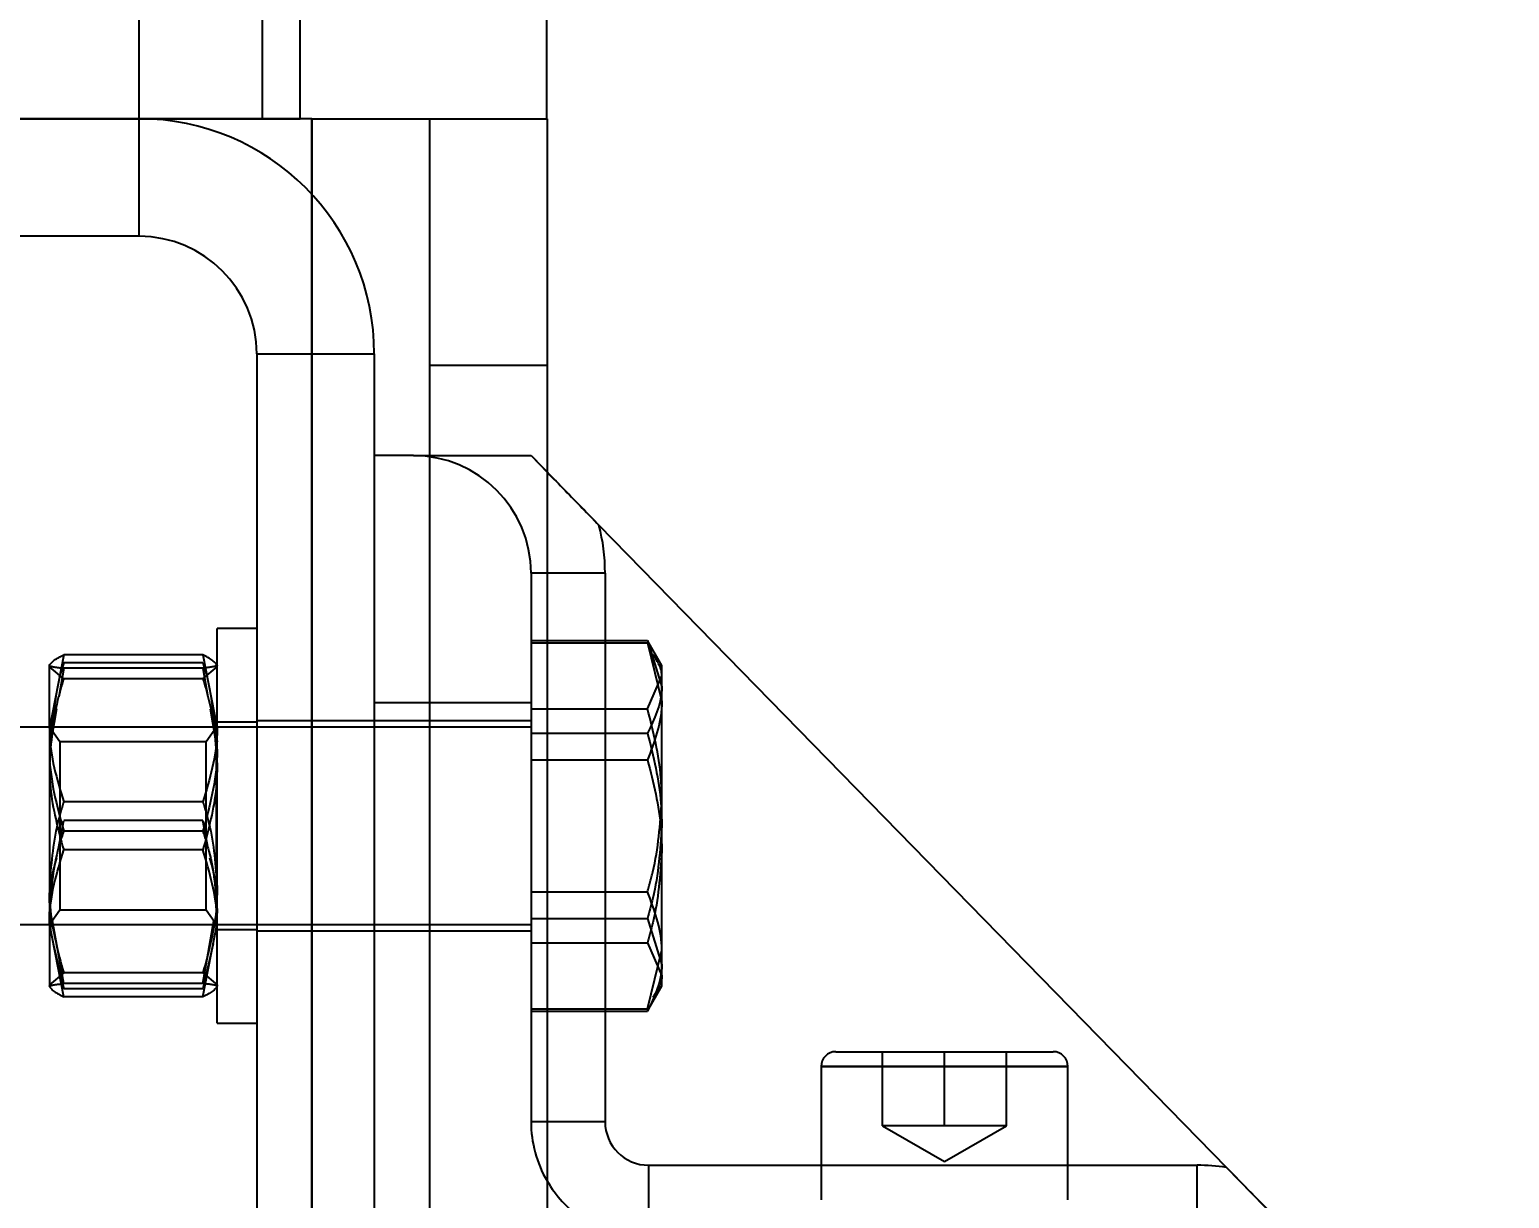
# Model space of a CAD drawing. Header units: metres. Extents: x 0 to 21025, y 0 to 14850.
# Drawn here: x 8872.9 to 8932.9, y 13242.9 to 13290.3 of the extents above; entities that cross this region are included whole.
import ezdxf

# ---------------------------------------------------------------- set-up
doc = ezdxf.new("R2010")
doc.units = ezdxf.units.M
doc.header["$LTSCALE"] = 25
doc.linetypes.add('HIDDEN2', pattern=[4.7625, 3.175, -1.5875])
for name, color, linetype in [('18_COTAS', 7, 'Continuous'), ('SL4', 4, 'Continuous'), ('ST1', 7, 'HIDDEN2')]:
    doc.layers.add(name, color=color, linetype=linetype)
doc.styles.add('ROMANS', font='ROMANS.SHX')
doc.dimstyles.new('25___1-25', dxfattribs={"dimscale": 25, "dimtxt": 2.5, "dimasz": 2, "dimexe": 1.5, "dimexo": 1, "dimgap": 0.5, "dimtad": 1, "dimzin": 12, "dimtxsty": 'ROMANS', "dimcen": 0, "dimclrd": 256, "dimclre": 256, "dimclrt": 3, "dimazin": 3, "dimtfac": 1, "dimtmove": 0, "dimatfit": 0, "dimfxl": 1, "dimlwd": -1, "dimlwe": -1, "dimarcsym": 0})

# ---------------------------------------------------------------- blocks, each defined once
blk = doc.blocks.new('*D14')
at = {"layer": '18_COTAS', "transparency": 16777216}
for p, q in [((8767.149, 13416.484), (9534.934, 13416.484)), ((9497.434, 11742.681), (9497.434, 13366.484)), ((8955.399, 11692.681), (9534.934, 11692.681))]:
    blk.add_line(p, q, dxfattribs=at)
for points in [[(9489.1, 13366.484), (9505.767, 13366.484), (9497.434, 13416.484)], [(9489.1, 11742.681), (9505.767, 11742.681), (9497.434, 11692.681)]]:
    blk.add_solid(points, dxfattribs=at)
at = {"layer": 'Defpoints', "color": 0, "transparency": 16777216}
for p in [(8742.149, 13416.484), (9497.434, 13416.484), (8930.399, 11692.681)]:
    blk.add_point(p, dxfattribs=at)
at = {"layer": '18_COTAS', "color": 3, "transparency": 16777216, "insert": (9447.731, 12554.582), "char_height": 62.5, "attachment_point": 5, "rotation": 90, "style": 'ROMANS'}
blk.add_mtext('1723,8', dxfattribs=at)

msp = doc.modelspace()

# ---------------------------------------------------------------- linework, layer by layer
at = {"layer": 'SL4'}
for p, q in [((8883.909, 13286.681), (8883.909, 13291.444)), ((8893.909, 13286.681), (8893.909, 13291.444)), ((8884.386, 13286.681), (8599.911, 13286.681)), ((8600.389, 13286.681), (8883.909, 13286.681)), ((8884.386, 13042.681), (8884.386, 13286.681)), ((8884.386, 13286.681), (8893.911, 13286.681)), ((8893.911, 13286.681), (8893.911, 13042.681)), ((8896.017, 13270.212), (8921.439, 13244.191)), ((8896.264, 13268.274), (8893.911, 13268.274)), ((8896.264, 13268.274), (8896.264, 13265.537)), ((8893.911, 13265.537), (8897.983, 13265.537)), ((8898.564, 13264.531), (8897.983, 13265.537)), ((8897.983, 13265.537), (8898.564, 13263.66)), ((8898.564, 13263.66), (8898.564, 13264.531)), ((8898.564, 13258.031), (8898.564, 13263.66)), ((8893.911, 13261.784), (8897.983, 13261.784)), ((8898.564, 13252.402), (8898.564, 13258.031)), ((8893.911, 13254.278), (8897.983, 13254.278)), ((8897.983, 13254.278), (8898.564, 13252.402)), ((8898.564, 13251.531), (8898.564, 13252.402)), ((8897.983, 13250.526), (8898.564, 13251.531)), ((8893.911, 13250.526), (8897.983, 13250.526)), ((8896.264, 13250.526), (8896.264, 13246.044)), ((8905.614, 13248.881), (8914.414, 13248.881)), ((8905.014, 13248.281), (8905.014, 13242.881)), ((8915.014, 13248.281), (8905.014, 13248.281)), ((8915.014, 13242.881), (8915.014, 13248.281)), ((8896.264, 13246.044), (8893.911, 13246.044)), ((8898.026, 13244.281), (8898.026, 13241.281)), ((8898.026, 13244.281), (8905.014, 13244.281)), ((8915.014, 13244.281), (8920.256, 13244.281)), ((8920.256, 13241.281), (8920.256, 13244.281))]:
    msp.add_line(p, q, dxfattribs=at)
for centre, radius, start, end in [((8888.506, 13268.274), 7.757, 0, 14.47075), ((8905.614, 13248.281), 0.6, 90, 180), ((8914.414, 13248.281), 0.6, 0, 90), ((8898.026, 13246.044), 1.763, 180, 270), ((8920.256, 13236.524), 7.757, 81.23175, 90), ((8898.026, 13246.044), 4.763, 210.22651, 235.3264)]:
    msp.add_arc(centre, radius, start, end, dxfattribs=at)
for points, knots in [([(8893.911, 13272.368), (8894.157, 13272.116), (8894.896, 13271.36), (8895.569, 13270.671), (8896.017, 13270.212)], [0, 0, 0, 0, 0.333435, 1, 1, 1, 1]), ([(8898.564, 13263.66), (8898.563, 13263.616), (8898.555, 13262.982), (8898.258, 13262.361), (8897.983, 13261.784)], [0, 0, 0, 0, 0.0702148, 1, 1, 1, 1]), ([(8897.983, 13261.784), (8898.218, 13260.846), (8898.528, 13259.608), (8898.557, 13258.338), (8898.564, 13258.031)], [0, 0, 0, 0, 0.758149, 1, 1, 1, 1]), ([(8898.564, 13258.031), (8898.493, 13257.045), (8898.401, 13255.774), (8898.059, 13254.552), (8897.983, 13254.278)], [0, 0, 0, 0, 0.776287, 1, 1, 1, 1]), ([(8898.564, 13252.402), (8898.563, 13252.358), (8898.555, 13251.724), (8898.258, 13251.103), (8897.983, 13250.526)], [0, 0, 0, 0, 0.0702148, 1, 1, 1, 1]), ([(8921.439, 13244.191), (8922.105, 13243.508), (8923.224, 13242.364), (8924.498, 13241.058), (8925.014, 13240.531)], [0, 0, 0, 0, 0.595978, 1, 1, 1, 1])]:
    msp.add_open_spline(points, degree=3, knots=knots, dxfattribs=at)
at = {"layer": 'ST1'}
for p, q in [((8877.389, 13286.681), (8877.389, 13291.444)), ((8882.389, 13286.681), (8882.389, 13291.444)), ((8883.909, 13286.681), (8883.909, 13291.444)), ((8877.389, 13281.919), (8877.389, 13286.681)), ((8884.386, 13286.681), (8884.386, 13042.681)), ((8889.149, 13286.681), (8889.149, 13042.681)), ((8877.389, 13281.919), (8811.914, 13281.919)), ((8882.151, 13277.156), (8886.914, 13277.156)), ((8882.151, 13277.156), (8882.151, 13055.444)), ((8886.914, 13277.156), (8886.914, 13055.444)), ((8893.911, 13276.681), (8889.149, 13276.681)), ((8888.506, 13273.031), (8886.914, 13273.031)), ((8893.264, 13273.031), (8893.911, 13272.368)), ((8893.264, 13273.031), (8896.017, 13270.212)), ((8893.264, 13268.274), (8893.264, 13263.031)), ((8893.911, 13268.274), (8893.264, 13268.274)), ((8880.551, 13258.031), (8880.551, 13266.031)), ((8882.151, 13266.031), (8880.551, 13266.031)), ((8893.264, 13265.537), (8893.911, 13265.537)), ((8896.264, 13265.537), (8896.264, 13250.526)), ((8874.332, 13264.964), (8873.751, 13261.986)), ((8879.971, 13264.964), (8874.332, 13264.964)), ((8879.971, 13264.964), (8880.551, 13261.986)), ((8893.264, 13265.442), (8897.983, 13265.442)), ((8897.983, 13265.442), (8898.564, 13263.074)), ((8873.781, 13264.534), (8873.751, 13264.529)), ((8873.751, 13261.986), (8873.751, 13264.531)), ((8874.332, 13263.988), (8873.751, 13264.476)), ((8874.332, 13264.421), (8874.128, 13263.264)), ((8874.332, 13264.636), (8874.154, 13264.055)), ((8879.971, 13264.636), (8874.332, 13264.636)), ((8879.971, 13264.421), (8874.332, 13264.421)), ((8879.971, 13264.636), (8880.148, 13264.055)), ((8879.971, 13263.988), (8880.551, 13264.476)), ((8879.971, 13264.421), (8880.174, 13263.264)), ((8879.971, 13263.988), (8874.332, 13263.988)), ((8897.983, 13262.767), (8898.564, 13264.104)), ((8874.022, 13263.376), (8873.751, 13261.442)), ((8880.28, 13263.376), (8880.551, 13261.442)), ((8874.041, 13262.769), (8873.751, 13261.118)), ((8880.261, 13262.769), (8880.551, 13261.118)), ((8886.914, 13263.031), (8893.264, 13263.031)), ((8893.264, 13263.031), (8893.264, 13246.044)), ((8893.264, 13262.767), (8897.983, 13262.767)), ((8893.264, 13262.031), (8863.954, 13262.031)), ((8874.171, 13261.431), (8873.751, 13262.031)), ((8873.751, 13261.986), (8873.751, 13255.541)), ((8880.526, 13262.031), (8880.106, 13261.431)), ((8880.526, 13254.031), (8880.526, 13262.031)), ((8882.151, 13262.231), (8880.551, 13262.231)), ((8886.914, 13262.281), (8882.151, 13262.281)), ((8893.264, 13262.281), (8886.914, 13262.281)), ((8874.171, 13261.431), (8874.171, 13254.631)), ((8880.106, 13261.431), (8874.171, 13261.431)), ((8880.106, 13256.729), (8880.106, 13261.431)), ((8893.264, 13261.784), (8893.911, 13261.784)), ((8893.264, 13260.706), (8897.983, 13260.706)), ((8879.971, 13259.008), (8874.332, 13259.008)), ((8874.12, 13257.12), (8874.332, 13258.247)), ((8879.971, 13258.247), (8874.332, 13258.247)), ((8879.971, 13257.816), (8874.332, 13257.816)), ((8880.182, 13257.12), (8879.971, 13258.247)), ((8880.551, 13250.031), (8880.551, 13258.031)), ((8879.971, 13257.054), (8874.332, 13257.054)), ((8880.106, 13254.631), (8880.106, 13256.729)), ((8873.751, 13255.541), (8873.751, 13251.586)), ((8893.264, 13255.356), (8897.983, 13255.356)), ((8873.791, 13254.715), (8873.751, 13254.944)), ((8880.511, 13254.715), (8880.551, 13254.944)), ((8873.751, 13254.031), (8874.171, 13254.631)), ((8873.751, 13254.621), (8873.791, 13253.873)), ((8874.332, 13251.098), (8873.751, 13254.076)), ((8874.332, 13251.642), (8873.884, 13254.187)), ((8874.171, 13254.631), (8880.106, 13254.631)), ((8879.971, 13251.642), (8880.418, 13254.187)), ((8879.971, 13251.098), (8880.551, 13254.076)), ((8880.106, 13254.631), (8880.526, 13254.031)), ((8880.551, 13254.621), (8880.511, 13253.873)), ((8893.264, 13254.278), (8893.911, 13254.278)), ((8863.954, 13254.031), (8893.264, 13254.031)), ((8880.526, 13254.031), (8880.551, 13254.031)), ((8880.551, 13253.831), (8882.151, 13253.831)), ((8882.151, 13253.781), (8886.914, 13253.781)), ((8886.914, 13253.781), (8893.264, 13253.781)), ((8873.911, 13253.257), (8874.332, 13251.426)), ((8880.391, 13253.257), (8879.971, 13251.426)), ((8893.264, 13253.295), (8897.983, 13253.295)), ((8897.983, 13253.295), (8898.564, 13251.958)), ((8897.983, 13250.621), (8898.564, 13252.989)), ((8874.332, 13252.075), (8873.751, 13251.586)), ((8879.971, 13252.075), (8874.332, 13252.075)), ((8879.971, 13252.075), (8880.551, 13251.586)), ((8873.779, 13251.529), (8873.751, 13251.534)), ((8879.971, 13251.642), (8874.332, 13251.642)), ((8879.971, 13251.426), (8874.332, 13251.426)), ((8879.971, 13251.098), (8874.332, 13251.098)), ((8893.264, 13250.621), (8897.983, 13250.621)), ((8893.264, 13250.526), (8893.911, 13250.526)), ((8880.551, 13250.031), (8882.151, 13250.031)), ((8907.504, 13245.881), (8907.504, 13248.881)), ((8910.014, 13245.881), (8910.014, 13248.881)), ((8912.524, 13245.881), (8912.524, 13248.881)), ((8905.014, 13248.281), (8915.014, 13248.281)), ((8893.911, 13246.044), (8893.264, 13246.044)), ((8908.759, 13245.881), (8907.504, 13245.881)), ((8907.504, 13245.881), (8910.014, 13244.432)), ((8910.014, 13245.881), (8908.759, 13245.881)), ((8911.269, 13245.881), (8910.014, 13245.881)), ((8910.014, 13244.432), (8912.524, 13245.881)), ((8912.524, 13245.881), (8911.269, 13245.881)), ((8905.014, 13244.281), (8915.014, 13244.281)), ((8921.439, 13244.191), (8925.014, 13240.531))]:
    msp.add_line(p, q, dxfattribs=at)
for centre, radius, start, end in [((8877.389, 13277.156), 9.525, 0, 90), ((8877.389, 13277.156), 4.762, 0, 90), ((8888.506, 13268.274), 4.757, 0, 90), ((8898.026, 13246.044), 4.762, 180, 210.22651)]:
    msp.add_arc(centre, radius, start, end, dxfattribs=at)
for points, knots in [([(8888.506, 13273.031), (8889.084, 13273.031), (8890.236, 13273.031), (8891.812, 13273.031), (8892.776, 13273.031), (8893.264, 13273.031)], [0, 0, 0, 0, 0.3313836, 0.6615319, 1, 1, 1, 1]), ([(8873.751, 13264.476), (8873.752, 13264.488), (8873.76, 13264.652), (8874.056, 13264.814), (8874.332, 13264.964)], [0, 0, 0, 0, 0.0702148, 1, 1, 1, 1]), ([(8880.551, 13264.476), (8880.55, 13264.488), (8880.542, 13264.652), (8880.246, 13264.814), (8879.971, 13264.964)], [0, 0, 0, 0, 0.0702148, 1, 1, 1, 1]), ([(8898.564, 13264.104), (8898.563, 13264.136), (8898.56, 13264.435), (8898.366, 13264.728), (8898.193, 13264.989)], [0, 0, 0, 0, 0.106183, 1, 1, 1, 1]), ([(8873.751, 13264.529), (8873.752, 13264.526), (8873.76, 13264.49), (8874.056, 13264.454), (8874.332, 13264.421)], [0, 0, 0, 0, 0.070215, 1, 1, 1, 1]), ([(8880.551, 13264.529), (8880.55, 13264.526), (8880.542, 13264.49), (8880.246, 13264.454), (8879.971, 13264.421)], [0, 0, 0, 0, 0.070215, 1, 1, 1, 1]), ([(8874.332, 13263.988), (8874.244, 13263.697), (8873.904, 13262.567), (8873.816, 13261.393), (8873.751, 13260.521)], [0, 0, 0, 0, 0.257551, 1, 1, 1, 1]), ([(8879.971, 13263.988), (8880.058, 13263.697), (8880.398, 13262.567), (8880.486, 13261.393), (8880.551, 13260.521)], [0, 0, 0, 0, 0.257551, 1, 1, 1, 1]), ([(8898.564, 13263.074), (8898.563, 13263.018), (8898.555, 13262.218), (8898.258, 13261.434), (8897.983, 13260.706)], [0, 0, 0, 0, 0.070215, 1, 1, 1, 1]), ([(8898.564, 13259.062), (8898.557, 13259.365), (8898.528, 13260.619), (8898.218, 13261.841), (8897.983, 13262.767)], [0, 0, 0, 0, 0.241851, 1, 1, 1, 1]), ([(8873.751, 13261.986), (8873.752, 13261.915), (8873.76, 13260.91), (8874.056, 13259.924), (8874.332, 13259.008)], [0, 0, 0, 0, 0.070215, 1, 1, 1, 1]), ([(8880.551, 13261.986), (8880.55, 13261.915), (8880.542, 13260.91), (8880.246, 13259.924), (8879.971, 13259.008)], [0, 0, 0, 0, 0.070215, 1, 1, 1, 1]), ([(8873.751, 13261.118), (8873.752, 13261.04), (8873.76, 13259.925), (8874.056, 13258.832), (8874.332, 13257.816)], [0, 0, 0, 0, 0.070215, 1, 1, 1, 1]), ([(8880.551, 13261.118), (8880.55, 13261.04), (8880.542, 13259.925), (8880.246, 13258.832), (8879.971, 13257.816)], [0, 0, 0, 0, 0.070215, 1, 1, 1, 1]), ([(8897.983, 13260.706), (8898.218, 13259.78), (8898.528, 13258.558), (8898.557, 13257.304), (8898.564, 13257.001)], [0, 0, 0, 0, 0.758149, 1, 1, 1, 1]), ([(8873.751, 13260.521), (8873.76, 13260.206), (8873.792, 13259.032), (8874.104, 13257.89), (8874.332, 13257.054)], [0, 0, 0, 0, 0.2686336, 1, 1, 1, 1]), ([(8880.551, 13260.521), (8880.542, 13260.206), (8880.51, 13259.032), (8880.199, 13257.89), (8879.971, 13257.054)], [0, 0, 0, 0, 0.2686336, 1, 1, 1, 1]), ([(8874.332, 13259.008), (8874.244, 13258.717), (8873.904, 13257.587), (8873.816, 13256.413), (8873.751, 13255.541)], [0, 0, 0, 0, 0.257551, 1, 1, 1, 1]), ([(8879.971, 13259.008), (8880.058, 13258.717), (8880.398, 13257.587), (8880.486, 13256.413), (8880.551, 13255.541)], [0, 0, 0, 0, 0.257551, 1, 1, 1, 1]), ([(8897.983, 13255.356), (8898.059, 13255.626), (8898.401, 13256.833), (8898.493, 13258.088), (8898.564, 13259.062)], [0, 0, 0, 0, 0.223713, 1, 1, 1, 1]), ([(8874.332, 13257.816), (8874.244, 13257.547), (8873.904, 13256.506), (8873.816, 13255.424), (8873.751, 13254.621)], [0, 0, 0, 0, 0.2575513, 1, 1, 1, 1]), ([(8879.971, 13257.816), (8880.058, 13257.547), (8880.398, 13256.506), (8880.486, 13255.424), (8880.551, 13254.621)], [0, 0, 0, 0, 0.257551, 1, 1, 1, 1]), ([(8873.751, 13254.076), (8873.752, 13254.147), (8873.76, 13255.153), (8874.056, 13256.138), (8874.332, 13257.054)], [0, 0, 0, 0, 0.070215, 1, 1, 1, 1]), ([(8873.751, 13254.944), (8873.751, 13255.023), (8873.753, 13255.628), (8873.91, 13256.221), (8874.047, 13256.737)], [0, 0, 0, 0, 0.129461, 1, 1, 1, 1]), ([(8880.551, 13254.076), (8880.55, 13254.147), (8880.542, 13255.153), (8880.246, 13256.138), (8879.971, 13257.054)], [0, 0, 0, 0, 0.070215, 1, 1, 1, 1]), ([(8880.551, 13254.944), (8880.551, 13255.023), (8880.549, 13255.628), (8880.392, 13256.221), (8880.255, 13256.737)], [0, 0, 0, 0, 0.129461, 1, 1, 1, 1]), ([(8898.564, 13257.001), (8898.493, 13256.027), (8898.401, 13254.772), (8898.059, 13253.565), (8897.983, 13253.295)], [0, 0, 0, 0, 0.776287, 1, 1, 1, 1]), ([(8873.751, 13255.541), (8873.76, 13255.226), (8873.792, 13254.053), (8874.104, 13252.91), (8874.332, 13252.075)], [0, 0, 0, 0, 0.268634, 1, 1, 1, 1]), ([(8880.551, 13255.541), (8880.542, 13255.226), (8880.51, 13254.053), (8880.199, 13252.91), (8879.971, 13252.075)], [0, 0, 0, 0, 0.268634, 1, 1, 1, 1]), ([(8898.564, 13252.989), (8898.563, 13253.045), (8898.555, 13253.844), (8898.258, 13254.628), (8897.983, 13255.356)], [0, 0, 0, 0, 0.070215, 1, 1, 1, 1]), ([(8898.564, 13251.958), (8898.563, 13251.926), (8898.56, 13251.628), (8898.366, 13251.335), (8898.193, 13251.073)], [0, 0, 0, 0, 0.106183, 1, 1, 1, 1]), ([(8873.751, 13251.534), (8873.752, 13251.536), (8873.76, 13251.573), (8874.056, 13251.608), (8874.332, 13251.642)], [0, 0, 0, 0, 0.070215, 1, 1, 1, 1]), ([(8873.751, 13251.586), (8873.752, 13251.575), (8873.76, 13251.41), (8874.056, 13251.248), (8874.332, 13251.098)], [0, 0, 0, 0, 0.0702148, 1, 1, 1, 1]), ([(8880.551, 13251.534), (8880.55, 13251.536), (8880.542, 13251.573), (8880.246, 13251.608), (8879.971, 13251.642)], [0, 0, 0, 0, 0.070215, 1, 1, 1, 1]), ([(8880.551, 13251.586), (8880.55, 13251.575), (8880.542, 13251.41), (8880.246, 13251.248), (8879.971, 13251.098)], [0, 0, 0, 0, 0.0702148, 1, 1, 1, 1])]:
    msp.add_open_spline(points, degree=3, knots=knots, dxfattribs=at)

# ---------------------------------------------------------------- dimensions: what is measured, and where the dimension line sits
at = {"layer": '18_COTAS'}
dim = msp.add_linear_dim(base=(9497.434, 13416.484), p1=(8930.399, 11692.681), p2=(8742.149, 13416.484), angle=90, dimstyle='25___1-25', dxfattribs=at)
dim.commit()
dim.dimension.update_dxf_attribs({"geometry": '*D14', "text_midpoint": (9447.731, 12554.582)})

doc.saveas('drawing.dxf')
